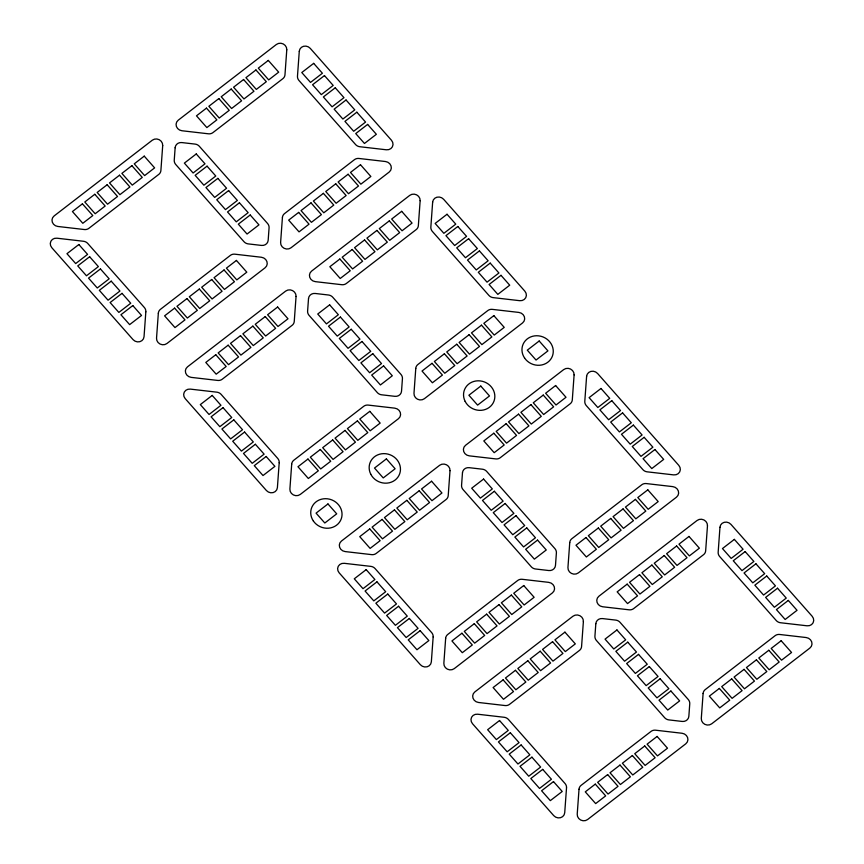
<?xml version="1.0" encoding="UTF-8"?>
<svg xmlns="http://www.w3.org/2000/svg" width="864" height="864" viewBox="0 0 864 864"><rect width="100%" height="100%" fill="white"/><g stroke="black" fill="none" stroke-linecap="round" stroke-linejoin="round"><path stroke-width="1.3" d="M145.832 311.818L144.04 336.712A6.329 5.843 21.7 0 1 133.067 339.638L51.829 247.72A6.329 5.843 21.7 0 1 56.981 238.205L83.495 241.272A6.329 5.843 21.7 0 1 87.782 243.497L144.31 307.454A6.329 5.843 21.7 0 1 145.832 311.818M162.702 145.562L160.898 170.467A6.329 5.843 21.7 0 1 158.771 174.398L88.884 228.323A6.329 5.843 21.7 0 1 84.337 229.532L57.823 226.465A6.329 5.843 21.7 0 1 54.13 215.935L152.334 140.184A6.329 5.843 21.7 0 1 162.702 145.562M158.339 313.254L156.535 338.159A6.329 5.843 21.7 0 0 166.903 343.537L265.097 267.786A6.329 5.843 21.7 0 0 261.403 257.256L234.889 254.189A6.329 5.843 21.7 0 0 230.353 255.398L160.466 309.312A6.329 5.843 21.7 0 0 158.339 313.254M175.144 147.712L174.247 160.164A6.329 5.843 21.7 0 0 175.77 164.527L243.95 241.661A6.329 5.843 21.7 0 0 248.238 243.896L261.5 245.419A6.329 5.843 21.7 0 0 268.175 240.278L269.071 227.826A6.329 5.843 21.7 0 0 267.538 223.463L199.368 146.329A6.329 5.843 21.7 0 0 195.08 144.094L181.818 142.571A6.329 5.843 21.7 0 0 175.144 147.712M286.783 49.766L284.98 74.736A6.329 5.843 21.7 0 1 282.852 78.678L212.965 132.592A6.329 5.843 21.7 0 1 208.418 133.801L181.904 130.745A6.329 5.843 21.7 0 1 178.211 120.215L276.361 44.496A6.329 5.843 21.7 0 1 286.783 49.766M282.42 217.523L280.616 242.428A6.329 5.843 21.7 0 0 290.984 247.806L389.189 172.055A6.329 5.843 21.7 0 0 385.495 161.525L358.981 158.468A6.329 5.843 21.7 0 0 354.434 159.678L284.548 213.592A6.329 5.843 21.7 0 0 282.42 217.523M299.279 51.278L297.475 76.183A6.329 5.843 21.7 0 0 299.009 80.536L355.536 144.493A6.329 5.843 21.7 0 0 359.824 146.729L386.338 149.785A6.329 5.843 21.7 0 0 391.478 140.27L310.252 48.352A6.329 5.843 21.7 0 0 299.279 51.278M279.202 462.715L277.398 487.62A6.329 5.843 21.7 0 1 266.425 490.536L185.198 398.617A6.329 5.843 21.7 0 1 190.339 389.113L216.853 392.17A6.329 5.843 21.7 0 1 221.152 394.394L277.668 458.352A6.329 5.843 21.7 0 1 279.202 462.715M296.06 296.46L294.257 321.365A6.329 5.843 21.7 0 1 292.129 325.307L222.242 379.22A6.329 5.843 21.7 0 1 217.706 380.43L191.192 377.374A6.329 5.843 21.7 0 1 187.499 366.844L285.692 291.082A6.329 5.843 21.7 0 1 296.06 296.46M291.697 464.162L289.894 489.056A6.329 5.843 21.7 0 0 300.262 494.446L398.466 418.684A6.329 5.843 21.7 0 0 394.772 408.154L368.258 405.097A6.329 5.843 21.7 0 0 363.712 406.307L293.825 460.22A6.329 5.843 21.7 0 0 291.697 464.162M308.513 298.62L307.606 311.072A6.329 5.843 21.7 0 0 309.139 315.436L377.309 392.569A6.329 5.843 21.7 0 0 381.607 394.794L394.859 396.328A6.329 5.843 21.7 0 0 401.533 391.176L402.43 378.724A6.329 5.843 21.7 0 0 400.907 374.36L332.737 297.227A6.329 5.843 21.7 0 0 328.439 295.002L315.187 293.468A6.329 5.843 21.7 0 0 308.513 298.62M420.152 200.675L418.349 225.644A6.329 5.843 21.7 0 1 416.21 229.576L346.334 283.489A6.329 5.843 21.7 0 1 341.788 284.699L315.274 281.642A6.329 5.843 21.7 0 1 311.58 271.112L409.73 195.394A6.329 5.843 21.7 0 1 420.152 200.675M415.778 368.431L413.986 393.336A6.329 5.843 21.7 0 0 424.354 398.714L522.547 322.952A6.329 5.843 21.7 0 0 518.854 312.422L492.34 309.366A6.329 5.843 21.7 0 0 487.793 310.576L417.917 364.489A6.329 5.843 21.7 0 0 415.778 368.431M432.648 202.176L430.844 227.081A6.329 5.843 21.7 0 0 432.378 231.444L488.894 295.402A6.329 5.843 21.7 0 0 493.193 297.626L519.707 300.683A6.329 5.843 21.7 0 0 524.848 291.179L443.61 199.26A6.329 5.843 21.7 0 0 432.648 202.176M433.156 636.919L431.352 661.824A6.329 5.843 21.7 0 1 420.39 664.74L339.152 572.821A6.329 5.843 21.7 0 1 344.293 563.317L370.807 566.374A6.329 5.843 21.7 0 1 375.106 568.598L431.622 632.556A6.329 5.843 21.7 0 1 433.156 636.919M450.014 470.664L448.222 495.569A6.329 5.843 21.7 0 1 446.083 499.511L376.207 553.424A6.329 5.843 21.7 0 1 371.66 554.634L345.146 551.578A6.329 5.843 21.7 0 1 341.453 541.048L439.646 465.286A6.329 5.843 21.7 0 1 450.014 470.664M445.651 638.366L443.858 663.26A6.329 5.843 21.7 0 0 454.226 668.65L552.42 592.888A6.329 5.843 21.7 0 0 548.726 582.358L522.212 579.301A6.329 5.843 21.7 0 0 517.666 580.511L447.79 634.424A6.329 5.843 21.7 0 0 445.651 638.366M462.467 472.824L461.57 485.276A6.329 5.843 21.7 0 0 463.093 489.64L531.263 566.773A6.329 5.843 21.7 0 0 535.561 568.998L548.813 570.532A6.329 5.843 21.7 0 0 555.487 565.38L556.394 552.928A6.329 5.843 21.7 0 0 554.861 548.575L486.691 471.431A6.329 5.843 21.7 0 0 482.393 469.206L469.141 467.672A6.329 5.843 21.7 0 0 462.467 472.824M574.106 374.879L572.303 399.848A6.329 5.843 21.7 0 1 570.175 403.78L500.288 457.693A6.329 5.843 21.7 0 1 495.742 458.903L469.228 455.846A6.329 5.843 21.7 0 1 465.534 445.316L563.684 369.598A6.329 5.843 21.7 0 1 574.106 374.879M569.743 542.635L567.94 567.54A6.329 5.843 21.7 0 0 578.308 572.918L676.501 497.156A6.329 5.843 21.7 0 0 672.808 486.626L646.294 483.57A6.329 5.843 21.7 0 0 641.758 484.78L571.871 538.693A6.329 5.843 21.7 0 0 569.743 542.635M586.602 376.38L584.798 401.285A6.329 5.843 21.7 0 0 586.332 405.648L642.848 469.606A6.329 5.843 21.7 0 0 647.147 471.83L673.661 474.887A6.329 5.843 21.7 0 0 678.802 465.383L597.575 373.464A6.329 5.843 21.7 0 0 586.602 376.38M566.525 787.828L564.721 812.722A6.329 5.843 21.7 0 1 553.748 815.648L472.522 723.73A6.329 5.843 21.7 0 1 477.662 714.215L504.176 717.282A6.329 5.843 21.7 0 1 508.464 719.507L564.991 783.464A6.329 5.843 21.7 0 1 566.525 787.828M583.384 621.572L581.58 646.477A6.329 5.843 21.7 0 1 579.452 650.419L509.566 704.333A6.329 5.843 21.7 0 1 505.019 705.542L478.505 702.475A6.329 5.843 21.7 0 1 474.811 691.945L573.016 616.194A6.329 5.843 21.7 0 1 583.384 621.572M579.02 789.264L577.217 814.169A6.329 5.843 21.7 0 0 587.585 819.547L685.789 743.796A6.329 5.843 21.7 0 0 682.096 733.266L655.582 730.199A6.329 5.843 21.7 0 0 651.035 731.408L581.148 785.322A6.329 5.843 21.7 0 0 579.02 789.264M595.825 623.722L594.929 636.174A6.329 5.843 21.7 0 0 596.462 640.537L664.632 717.682A6.329 5.843 21.7 0 0 668.92 719.906L682.182 721.44A6.329 5.843 21.7 0 0 688.856 716.288L689.753 703.836A6.329 5.843 21.7 0 0 688.23 699.473L620.05 622.339A6.329 5.843 21.7 0 0 615.762 620.104L602.5 618.581A6.329 5.843 21.7 0 0 595.825 623.722M707.476 525.776L705.661 550.746A6.329 5.843 21.7 0 1 703.534 554.688L633.647 608.602A6.329 5.843 21.7 0 1 629.111 609.811L602.597 606.755A6.329 5.843 21.7 0 1 598.903 596.225L697.043 520.506A6.329 5.843 21.7 0 1 707.476 525.776M703.102 693.533L701.298 718.438A6.329 5.843 21.7 0 0 711.666 723.827L809.87 648.065A6.329 5.843 21.7 0 0 806.177 637.535L779.663 634.478A6.329 5.843 21.7 0 0 775.116 635.688L705.229 689.602A6.329 5.843 21.7 0 0 703.102 693.533M719.96 527.288L718.168 552.193A6.329 5.843 21.7 0 0 719.69 556.556L776.218 620.503A6.329 5.843 21.7 0 0 780.505 622.739L807.019 625.795A6.329 5.843 21.7 0 0 812.171 616.28L730.933 524.362A6.329 5.843 21.7 0 0 719.96 527.288M82.426 203.828L72.425 211.54L82.804 223.29L92.804 215.568L82.426 203.828M94.792 194.281L84.791 202.003L95.17 213.754L105.17 206.032L94.792 194.281M107.158 184.745L97.157 192.467L107.536 204.206L117.536 196.495L107.158 184.745M119.524 175.208L109.512 182.93L119.902 194.67L129.902 186.959L119.524 175.208M131.89 165.672L121.878 173.394L132.257 185.134L142.268 177.412L131.89 165.672M144.245 156.136L134.244 163.847L144.623 175.597L154.624 167.875L144.245 156.136M206.485 108.119L196.484 115.83L206.863 127.58L216.864 119.858L206.485 108.119M218.851 98.582L208.85 106.294L219.229 118.044L229.23 110.322L218.851 98.582M231.217 89.035L221.216 96.757L231.595 108.508L241.596 100.786L231.217 89.035M243.583 79.499L233.572 87.221L243.95 98.96L253.962 91.249L243.583 79.499M255.949 69.962L245.938 77.684L256.316 89.424L266.328 81.702L255.949 69.962M268.304 60.426L258.304 68.137L268.682 79.888L278.683 72.166L268.304 60.426M78.851 244.523L66.96 253.692L75.686 263.574L87.577 254.405L78.851 244.523M196.258 153.943L184.367 163.112L193.104 172.994L204.995 163.825L196.258 153.943M313.675 63.364L301.784 72.533L310.511 82.415L322.402 73.246L313.675 63.364M89.64 256.738L77.749 265.907L86.476 275.789L98.377 266.609L89.64 256.738M207.047 166.158L195.156 175.327L203.893 185.209L215.784 176.029L207.047 166.158M324.464 75.578L312.574 84.748L321.3 94.63L333.191 85.45L324.464 75.578M100.429 268.942L88.538 278.122L97.276 287.993L109.166 278.824L100.429 268.942M217.847 178.362L205.945 187.542L214.682 197.413L226.573 188.244L217.847 178.362M335.254 87.782L323.363 96.962L332.089 106.834L343.98 97.664L335.254 87.782M111.218 281.156L99.328 290.326L108.065 300.208L119.956 291.028L111.218 281.156M228.636 190.577L216.745 199.746L225.472 209.628L237.362 200.448L228.636 190.577M346.043 99.997L334.152 109.166L342.878 119.048L354.78 109.879L346.043 99.997M122.018 293.36L110.117 302.54L118.854 312.422L130.745 303.242L122.018 293.36M239.425 202.781L227.534 211.961L236.261 221.843L248.152 212.663L239.425 202.781M356.832 112.201L344.941 121.381L353.678 131.263L365.569 122.083L356.832 112.201M132.808 305.575L120.917 314.744L129.643 324.626L141.534 315.457L132.808 305.575M250.214 214.996L238.324 224.165L247.05 234.047L258.952 224.878L250.214 214.996M367.621 124.416L355.73 133.585L364.468 143.467L376.358 134.298L367.621 124.416M174.604 308.124L164.603 315.846L174.982 327.586L184.982 319.864L174.604 308.124M186.97 298.588L176.969 306.299L187.348 318.049L197.348 310.327L186.97 298.588M199.336 289.051L189.335 296.762L199.714 308.513L209.714 300.791L199.336 289.051M211.702 279.504L201.69 287.226L212.069 298.976L222.08 291.254L211.702 279.504M224.068 269.968L214.056 277.69L224.435 289.429L234.446 281.718L224.068 269.968M236.423 260.431L226.422 268.153L236.801 279.893L246.802 272.171L236.423 260.431M298.663 212.414L288.662 220.136L299.041 231.876L309.042 224.165L298.663 212.414M311.029 202.878L301.028 210.6L311.407 222.34L321.408 214.618L311.029 202.878M323.395 193.342L313.384 201.053L323.773 212.803L333.774 205.081L323.395 193.342M335.761 183.805L325.75 191.516L336.128 203.267L346.14 195.545L335.761 183.805M348.116 174.258L338.116 181.98L348.494 193.72L358.495 186.008L348.116 174.258M360.482 164.722L350.482 172.444L360.86 184.183L370.861 176.472L360.482 164.722M215.795 354.726L205.794 362.448L216.173 374.188L226.174 366.476L215.795 354.726M228.161 345.19L218.149 352.912L228.528 364.651L238.54 356.929L228.161 345.19M240.516 335.653L230.515 343.364L240.894 355.115L250.906 347.393L240.516 335.653M252.882 326.117L242.881 333.828L253.26 345.578L263.261 337.856L252.882 326.117M265.248 316.57L255.247 324.292L265.626 336.031L275.627 328.32L265.248 316.57M277.614 307.033L267.613 314.755L277.992 326.495L287.993 318.784L277.614 307.033M339.854 259.016L329.843 266.738L340.222 278.478L350.233 270.767L339.854 259.016M352.22 249.48L342.209 257.202L352.588 268.942L362.599 261.23L352.22 249.48M364.576 239.944L354.575 247.666L364.954 259.405L374.954 251.683L364.576 239.944M376.942 230.407L366.941 238.118L377.32 249.869L387.32 242.147L376.942 230.407M389.308 220.871L379.307 228.582L389.686 240.332L399.686 232.61L389.308 220.871M401.674 211.324L391.673 219.046L402.052 230.785L412.052 223.074L401.674 211.324M212.209 395.42L200.318 404.6L209.056 414.482L220.946 405.302L212.209 395.42M329.627 304.841L317.736 314.021L326.462 323.903L338.353 314.723L329.627 304.841M447.034 214.261L435.143 223.441L443.869 233.323L455.771 224.143L447.034 214.261M223.009 407.635L211.108 416.815L219.845 426.686L231.736 417.517L223.009 407.635M340.416 317.056L328.525 326.236L337.252 336.107L349.142 326.938L340.416 317.056M457.823 226.476L445.932 235.656L454.669 245.527L466.56 236.358L457.823 226.476M233.798 419.85L221.908 429.019L230.634 438.901L242.525 429.721L233.798 419.85M351.205 329.27L339.314 338.44L348.041 348.322L359.942 339.142L351.205 329.27M468.612 238.691L456.721 247.86L465.458 257.742L477.349 248.562L468.612 238.691M244.588 432.054L232.697 441.234L241.423 451.105L253.314 441.936L244.588 432.054M361.994 341.474L350.104 350.654L358.841 360.526L370.732 351.356L361.994 341.474M479.412 250.895L467.51 260.075L476.248 269.946L488.138 260.777L479.412 250.895M255.377 444.269L243.486 453.438L252.212 463.32L264.114 454.151L255.377 444.269M372.784 353.689L360.893 362.858L369.63 372.74L381.521 363.571L372.784 353.689M490.201 263.11L478.31 272.279L487.037 282.161L498.928 272.992L490.201 263.11M266.166 456.473L254.275 465.653L263.012 475.535L274.903 466.355L266.166 456.473M383.584 365.893L371.682 375.073L380.419 384.955L392.31 375.775L383.584 365.893M500.99 275.314L489.1 284.494L497.826 294.376L509.717 285.196L500.99 275.314M307.973 459.032L297.961 466.744L308.34 478.494L318.352 470.772L307.973 459.032M320.339 449.485L310.327 457.207L320.706 468.947L330.718 461.236L320.339 449.485M332.694 439.949L322.693 447.671L333.072 459.41L343.073 451.699L332.694 439.949M345.06 430.412L335.059 438.134L345.438 449.874L355.439 442.152L345.06 430.412M357.426 420.876L347.425 428.587L357.804 440.338L367.805 432.616L357.426 420.876M369.792 411.34L359.78 419.051L370.17 430.801L380.171 423.079L369.792 411.34M432.032 363.323L422.021 371.034L432.4 382.784L442.411 375.062L432.032 363.323M444.388 353.776L434.387 361.498L444.766 373.248L454.777 365.526L444.388 353.776M456.754 344.239L446.753 351.961L457.132 363.701L467.132 355.99L456.754 344.239M469.12 334.703L459.119 342.425L469.498 354.164L479.498 346.442L469.12 334.703M481.486 325.166L471.485 332.888L481.864 344.628L491.864 336.906L481.486 325.166M493.852 315.63L483.84 323.341L494.219 335.092L504.23 327.37L493.852 315.63M327.964 503.95L316.073 513.13L324.81 523.001L336.701 513.832L327.964 503.95M386.392 458.881L374.501 468.05L383.227 477.932L395.118 468.763L386.392 458.881M480.773 386.068L468.882 395.237L477.608 405.119L489.499 395.95L480.773 386.068M539.19 340.999L527.299 350.168L536.036 360.05L547.927 350.881L539.19 340.999M369.749 528.93L359.748 536.652L370.127 548.392L380.128 540.68L369.749 528.93M382.115 519.394L372.114 527.116L382.493 538.855L392.494 531.133L382.115 519.394M394.481 509.857L384.469 517.579L394.848 529.319L404.86 521.597L394.481 509.857M406.847 500.321L396.835 508.032L407.214 519.782L417.226 512.06L406.847 500.321M419.202 490.774L409.201 498.496L419.58 510.246L429.581 502.524L419.202 490.774M431.568 481.237L421.567 488.959L431.946 500.699L441.947 492.988L431.568 481.237M493.808 433.22L483.808 440.942L494.186 452.682L504.187 444.971L493.808 433.22M506.174 423.684L496.174 431.406L506.552 443.146L516.553 435.434L506.174 423.684M518.54 414.148L508.529 421.87L518.908 433.609L528.919 425.887L518.54 414.148M530.906 404.611L520.895 412.322L531.274 424.073L541.285 416.351L530.906 404.611M543.262 395.075L533.261 402.786L543.64 414.536L553.64 406.814L543.262 395.075M555.628 385.528L545.627 393.25L556.006 405L566.006 397.278L555.628 385.528M366.174 569.635L354.283 578.804L363.01 588.686L374.9 579.506L366.174 569.635M483.581 479.056L471.69 488.225L480.416 498.107L492.318 488.927L483.581 479.056M600.988 388.476L589.097 397.645L597.834 407.527L609.725 398.347L600.988 388.476M376.963 581.839L365.072 591.019L373.799 600.89L385.69 591.721L376.963 581.839M494.37 491.26L482.479 500.44L491.216 510.311L503.107 501.142L494.37 491.26M611.788 400.68L599.886 409.86L608.623 419.731L620.514 410.562L611.788 400.68M387.752 594.054L375.862 603.223L384.588 613.105L396.49 603.925L387.752 594.054M505.159 503.474L493.268 512.644L502.006 522.526L513.896 513.356L505.159 503.474M622.577 412.895L610.686 422.064L619.412 431.946L631.303 422.777L622.577 412.895M398.542 606.258L386.651 615.438L395.388 625.32L407.279 616.14L398.542 606.258M515.959 515.678L504.058 524.858L512.795 534.74L524.686 525.56L515.959 515.678M633.366 425.099L621.475 434.279L630.202 444.161L642.092 434.981L633.366 425.099M409.331 618.473L397.44 627.642L406.177 637.524L418.068 628.355L409.331 618.473M526.748 527.893L514.858 537.062L523.584 546.944L535.475 537.775L526.748 527.893M644.155 437.314L632.264 446.483L640.991 456.365L652.892 447.196L644.155 437.314M420.131 630.677L408.229 639.857L416.966 649.739L428.857 640.559L420.131 630.677M537.538 540.097L525.647 549.277L534.373 559.159L546.264 549.979L537.538 540.097M654.944 449.518L643.054 458.698L651.791 468.58L663.682 459.4L654.944 449.518M461.927 633.236L451.926 640.948L462.305 652.698L472.306 644.976L461.927 633.236M474.293 623.689L464.292 631.411L474.671 643.151L484.672 635.44L474.293 623.689M486.659 614.153L476.647 621.875L487.026 633.614L497.038 625.903L486.659 614.153M499.014 604.616L489.013 612.338L499.392 624.078L509.404 616.356L499.014 604.616M511.38 595.08L501.379 602.791L511.758 614.542L521.759 606.82L511.38 595.08M523.746 585.544L513.745 593.255L524.124 605.005L534.125 597.283L523.746 585.544M585.986 537.527L575.986 545.238L586.364 556.988L596.365 549.266L585.986 537.527M598.352 527.99L588.341 535.702L598.72 547.452L608.731 539.73L598.352 527.99M610.718 518.443L600.707 526.165L611.086 537.905L621.097 530.194L610.718 518.443M623.074 508.907L613.073 516.629L623.452 528.368L633.452 520.657L623.074 508.907M635.44 499.37L625.439 507.092L635.818 518.832L645.818 511.11L635.44 499.37M647.806 489.834L637.805 497.545L648.184 509.296L658.184 501.574L647.806 489.834M503.118 679.838L493.106 687.55L503.485 699.3L513.497 691.578L503.118 679.838M515.473 670.302L505.472 678.013L515.851 689.764L525.852 682.042L515.473 670.302M527.839 660.755L517.838 668.477L528.217 680.216L538.218 672.505L527.839 660.755M540.205 651.218L530.204 658.94L540.583 670.68L550.584 662.969L540.205 651.218M552.571 641.682L542.57 649.404L552.949 661.144L562.95 653.422L552.571 641.682M564.937 632.146L554.926 639.857L565.304 651.607L575.316 643.885L564.937 632.146M627.178 584.129L617.166 591.851L627.545 603.59L637.556 595.868L627.178 584.129M639.533 574.592L629.532 582.304L639.911 594.054L649.912 586.332L639.533 574.592M651.899 565.056L641.898 572.767L652.277 584.518L662.278 576.796L651.899 565.056M664.265 555.509L654.264 563.231L664.643 574.97L674.644 567.259L664.265 555.509M676.631 545.972L666.619 553.694L677.009 565.434L687.01 557.723L676.631 545.972M688.997 536.436L678.985 544.158L689.364 555.898L699.376 548.176L688.997 536.436M499.532 720.533L487.642 729.713L496.379 739.584L508.27 730.415L499.532 720.533M616.95 629.953L605.048 639.133L613.786 649.004L625.676 639.835L616.95 629.953M734.357 539.374L722.466 548.554L731.192 558.425L743.083 549.256L734.357 539.374M510.322 732.748L498.431 741.917L507.168 751.799L519.059 742.619L510.322 732.748M627.739 642.168L615.848 651.337L624.575 661.219L636.466 652.039L627.739 642.168M745.146 551.588L733.255 560.758L741.982 570.64L753.883 561.46L745.146 551.588M521.122 744.952L509.22 754.132L517.957 764.003L529.848 754.834L521.122 744.952M638.528 654.372L626.638 663.552L635.364 673.423L647.255 664.254L638.528 654.372M755.935 563.792L744.044 572.972L752.782 582.854L764.672 573.674L755.935 563.792M531.911 757.166L520.02 766.336L528.746 776.218L540.637 767.048L531.911 757.166M649.318 666.587L637.427 675.756L646.153 685.638L658.055 676.469L649.318 666.587M766.724 576.007L754.834 585.176L763.571 595.058L775.462 585.889L766.724 576.007M542.7 769.37L530.809 778.55L539.536 788.432L551.426 779.252L542.7 769.37M660.107 678.791L648.216 687.971L656.953 697.853L668.844 688.673L660.107 678.791M777.524 588.211L765.623 597.391L774.36 607.273L786.251 598.093L777.524 588.211M553.489 781.585L541.598 790.754L550.325 800.636L562.216 791.467L553.489 781.585M670.896 691.006L659.005 700.175L667.742 710.057L679.633 700.888L670.896 691.006M788.314 600.426L776.423 609.595L785.149 619.477L797.04 610.308L788.314 600.426M595.296 784.134L585.284 791.856L595.663 803.596L605.675 795.884L595.296 784.134M607.651 774.598L597.65 782.32L608.029 794.059L618.03 786.337L607.651 774.598M620.017 765.061L610.016 772.772L620.395 784.523L630.396 776.801L620.017 765.061M632.383 755.525L622.382 763.236L632.761 774.986L642.762 767.264L632.383 755.525M644.749 745.978L634.738 753.7L645.116 765.439L655.128 757.728L644.749 745.978M657.115 736.441L647.104 744.163L657.482 755.903L667.494 748.192L657.115 736.441M719.345 688.424L709.344 696.146L719.723 707.886L729.724 700.175L719.345 688.424M731.711 678.888L721.71 686.61L732.089 698.35L742.09 690.628L731.711 678.888M744.077 669.352L734.076 677.063L744.455 688.813L754.456 681.091L744.077 669.352M756.443 659.815L746.442 667.526L756.821 679.277L766.822 671.555L756.443 659.815M768.809 650.268L758.797 657.99L769.176 669.74L779.188 662.018L768.809 650.268M781.164 640.732L771.163 648.454L781.542 660.193L791.554 652.482L781.164 640.732M465.134 401.371A15.822 14.612 21.7 0 0 492.188 404.492A15.822 14.612 21.7 0 0 480.254 380.916A15.822 14.612 21.7 0 0 465.134 401.371M370.753 474.185A15.822 14.612 21.7 0 0 397.807 477.306A15.822 14.612 21.7 0 0 385.873 453.73A15.822 14.612 21.7 0 0 370.753 474.185M524.578 358.031A15.822 14.612 21.7 0 0 551.642 357.804A15.822 14.612 21.7 0 0 536.63 335.74A15.822 14.612 21.7 0 0 524.578 358.031M313.351 520.981A15.822 14.612 21.7 0 0 340.416 520.754A15.822 14.612 21.7 0 0 325.404 498.69A15.822 14.612 21.7 0 0 313.351 520.981"/></g></svg>
